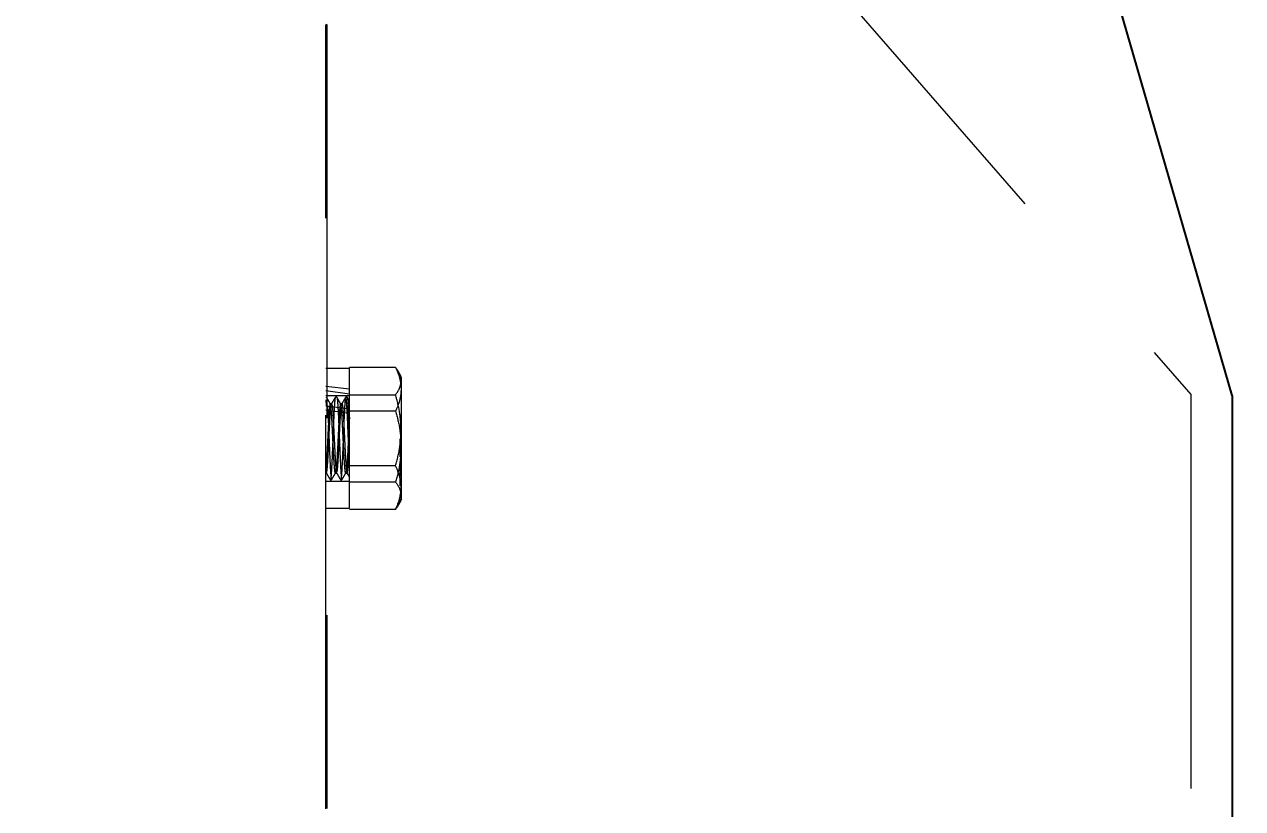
# Model space of a CAD drawing. Header units: millimetres. Extents: x 1293 to 41893, y 1011 to 26911.
# Drawn here: x 12139 to 12335.4, y 6764.5 to 6891 of the extents above; entities that cross this region are included whole.
import ezdxf

# ---------------------------------------------------------------- set-up
doc = ezdxf.new("R2010")
doc.units = ezdxf.units.MM
doc.header["$LTSCALE"] = 50
doc.linetypes.add('HIDDEN', pattern=[1.905, 1.27, -0.635])
doc.layers.add('CAPA_1', color=7, linetype='Continuous')
doc.layers.add('MAQUINAS', color=11, linetype='Continuous')
doc.styles.add('SLDTEXTSTYLE0', font='TXT', dxfattribs={"width": 0.75})
doc.dimstyles.new('SLDDIMSTYLE0', dxfattribs={"dimtxt": 100, "dimasz": 100, "dimexe": 0, "dimexo": 0.0625, "dimgap": 25, "dimtad": 2, "dimdec": 0, "dimlfac": 1.5, "dimrnd": 1e-09, "dimzin": 12, "dimdsep": 46, "dimtxsty": 'SLDTEXTSTYLE0', "dimsah": 1, "dimcen": 0.09, "dimadec": 0, "dimazin": 3, "dimtfac": 1, "dimtdec": 0, "dimtofl": 0, "dimtmove": 0, "dimatfit": 3, "dimfxl": 1, "dimfrac": 2, "dimtolj": 1, "dimtzin": 12, "dimarcsym": 0})

# ---------------------------------------------------------------- blocks, each defined once
blk = doc.blocks.new('_D_5')
at = {"layer": 'CAPA_1', "transparency": 16777216}
for p, q in [((11574.4, 7831.18), (17588.06, 7831.18)), ((17538.06, 7831.18), (17538.06, 4708.49)), ((16485.16, 4708.49), (17588.06, 4708.49))]:
    blk.add_line(p, q, dxfattribs=at)
for points in [[(17538.06, 7831.18), (17522.68, 7731.18), (17553.45, 7731.18)], [(17538.06, 4708.49), (17553.45, 4808.49), (17522.68, 4808.49)]]:
    blk.add_solid(points, dxfattribs=at)
at = {"layer": 'CAPA_1', "transparency": 16777216, "insert": (17409.15, 6122.06), "char_height": 100, "attachment_point": 1, "rotation": 90, "style": 'SLDTEXTSTYLE0'}
blk.add_mtext('4684', dxfattribs=at)
blk = doc.blocks.new('_D_15')
at = {"layer": 'CAPA_1', "transparency": 16777216}
for p, q in [((6530.12, 8742.38), (6530.12, 9415.65)), ((16745.16, 6492), (16745.16, 9415.65)), ((6530.12, 9365.65), (16745.16, 9365.65))]:
    blk.add_line(p, q, dxfattribs=at)
for points in [[(6530.12, 9365.65), (6630.12, 9350.26), (6630.12, 9381.03)], [(16745.16, 9365.65), (16645.16, 9381.03), (16645.16, 9350.26)]]:
    blk.add_solid(points, dxfattribs=at)
at = {"layer": 'CAPA_1', "transparency": 16777216, "insert": (11452.92, 9494.55), "char_height": 100, "attachment_point": 1, "style": 'SLDTEXTSTYLE0'}
blk.add_mtext('15323', dxfattribs=at)

msp = doc.modelspace()

# ---------------------------------------------------------------- linework, layer by layer
at = {"layer": 'MAQUINAS', "linetype": 'Continuous', "lineweight": 25}
for q in [(12267.3720553, 7060.1262403), (12333.72684, 6718.8595736)]:
    msp.add_line((12333.72684, 6831.1769069), q, dxfattribs=at)
at = {"layer": 'MAQUINAS', "linetype": 'HIDDEN', "lineweight": 18}
for p, q in [((12258.5935066, 6909.9712628), (12327.0601733, 6831.3045961)), ((12187.72684, 6890.9814324), (12187.5502008, 6890.933961)), ((12187.5502008, 6764.5102403), (12187.5502008, 6890.933961)), ((12187.72684, 6890.9814324), (12187.72684, 6764.5712628)), ((12191.3768675, 6835.5005692), (12187.5502008, 6835.5005692)), ((12191.3768675, 6835.320718), (12191.3768675, 6835.6898038)), ((12198.8170368, 6835.6898038), (12191.3768675, 6835.6898038)), ((12199.7102008, 6834.2439025), (12199.2255042, 6835.0834217)), ((12191.3768675, 6832.1604924), (12187.5502008, 6832.6257746)), ((12187.5502008, 6831.9575109), (12191.3768675, 6831.4510831)), ((12191.3768675, 6831.1305692), (12187.5502008, 6831.1305692)), ((12187.5502008, 6830.4648127), (12187.6268675, 6829.5267132)), ((12187.6791278, 6830.858518), (12187.6613856, 6830.8511876)), ((12187.6791278, 6830.858518), (12187.6613856, 6830.8511876)), ((12187.6791278, 6830.858518), (12187.6613856, 6830.8511876)), ((12189.3278627, 6830.9105692), (12189.1195294, 6830.9105692)), ((12189.1372841, 6830.8956209), (12189.1195294, 6830.8817251)), ((12190.9945294, 6830.9105692), (12190.7861961, 6830.9105692)), ((12191.3768675, 6831.2872728), (12198.8170368, 6831.2872728)), ((12327.0601733, 6831.3045961), (12327.0601733, 6690.6591686)), ((12187.5502008, 6829.4940757), (12191.3768675, 6829.0326409)), ((12187.5502008, 6828.825812), (12191.3768675, 6828.2968136)), ((12188.4944161, 6829.8280374), (12188.2860828, 6829.8280374)), ((12190.1612664, 6829.8280374), (12189.9527495, 6829.8280374)), ((12190.1392915, 6829.786295), (12190.1612664, 6829.7882227)), ((12190.1392915, 6829.7862949), (12190.1612664, 6829.7882227)), ((12190.1392915, 6829.7862948), (12190.1612664, 6829.7882226)), ((12190.1392915, 6829.7862948), (12190.1612664, 6829.7882226)), ((12190.1392915, 6829.7862946), (12190.1612664, 6829.7882224)), ((12190.1392915, 6829.7862946), (12190.1612664, 6829.7882223)), ((12191.3768675, 6828.0466468), (12191.3768675, 6829.0155192)), ((12198.8170368, 6828.6464334), (12191.3768675, 6828.6464334)), ((12199.5435341, 6823.3819099), (12199.5435341, 6823.3292305)), ((12199.7102008, 6823.1035406), (12199.5435341, 6823.1035406)), ((12199.5435341, 6821.2664357), (12199.7102008, 6821.2664357)), ((12199.7102008, 6821.0954566), (12199.5435341, 6821.0954566)), ((12199.7102008, 6820.6727196), (12199.5435341, 6820.6727196)), ((12187.6404207, 6818.6818734), (12187.6610456, 6818.6813832)), ((12187.6404207, 6818.6818734), (12187.6610456, 6818.6813832)), ((12187.6404207, 6818.6818734), (12187.6610456, 6818.6813832)), ((12187.6404207, 6818.6818734), (12187.6610456, 6818.6813832)), ((12187.6404207, 6818.6818734), (12187.6610456, 6818.6813832)), ((12187.6404207, 6818.6818734), (12187.6610456, 6818.6813832)), ((12187.6404207, 6818.6818734), (12187.6610456, 6818.6813832)), ((12187.6404207, 6818.681873), (12187.6610456, 6818.6813831)), ((12189.1194161, 6818.6597676), (12189.3277495, 6818.6597676)), ((12190.7860828, 6818.6597676), (12190.9946092, 6818.6597676)), ((12198.8170368, 6819.8413716), (12191.3768675, 6819.8413716)), ((12199.5435341, 6818.1878597), (12199.7102008, 6818.1878597)), ((12187.5502008, 6817.3572358), (12191.3768675, 6817.3572358)), ((12188.2861961, 6817.5772358), (12188.4945294, 6817.5772358)), ((12189.9528627, 6817.5772358), (12190.1611961, 6817.5772358)), ((12191.3768675, 6816.9698313), (12191.3768675, 6817.8003188)), ((12198.8170368, 6817.2005322), (12191.3768675, 6817.2005322)), ((12199.5435341, 6816.6199427), (12199.5435341, 6817.9605122)), ((12199.2255042, 6813.4043833), (12199.7102008, 6814.2439025)), ((12187.5502008, 6812.9872358), (12191.3768675, 6812.9872358)), ((12198.8170368, 6812.7980012), (12191.3768675, 6812.7980012))]:
    msp.add_line(p, q, dxfattribs=at)
for points in [[(12191.3768675, 6829.0155192), (12191.3768675, 6829.8004643), (12191.3768675, 6831.3703543), (12191.3768675, 6833.2381216), (12191.3768675, 6834.6607299), (12191.3768675, 6835.1007219), (12191.3768675, 6835.320718)], [(12199.7102008, 6832.1681186), (12199.7102008, 6831.5831763), (12199.7102008, 6830.4132918), (12199.7102008, 6828.0949894), (12199.7102008, 6825.5463873), (12199.7102008, 6823.7977843), (12199.7102008, 6822.9234828)], [(12188.2518675, 6829.7813724), (12188.2171452, 6829.6103783), (12188.1477008, 6829.2683903), (12188.0782564, 6828.1895156), (12188.0435341, 6827.6500783)], [(12189.9185341, 6829.7813724), (12189.8838119, 6829.6103783), (12189.8143675, 6829.2683903), (12189.744923, 6828.1895156), (12189.7102008, 6827.6500783)], [(12191.3768675, 6820.1774107), (12191.3595064, 6820.5383024), (12191.3247841, 6821.2600857), (12191.2727008, 6822.4992815), (12191.2206175, 6823.7943771), (12191.1685341, 6825.1094736), (12191.1164508, 6826.3915478), (12191.0643675, 6827.5873993), (12191.0122841, 6828.6692804), (12190.9775619, 6829.2409023), (12190.9602008, 6829.5267132)], [(12191.3768675, 6817.8003188), (12191.3768675, 6818.5697947), (12191.3768675, 6820.1087466), (12191.3768675, 6822.7451872), (12191.3768675, 6825.4558051), (12191.3768675, 6827.1830329), (12191.3768675, 6828.0466468)], [(12188.0435341, 6827.6500783), (12188.0229786, 6827.2895381), (12187.9818675, 6826.5684578), (12187.9202008, 6825.3128308), (12187.8585341, 6824.0127826), (12187.7968675, 6822.7220233), (12187.7352008, 6821.5125795), (12187.6735341, 6820.4551065), (12187.6118675, 6819.5812724), (12187.5707564, 6819.2158523), (12187.5502008, 6819.0331422)], [(12189.7102008, 6827.6500783), (12189.6754786, 6827.0199527), (12189.6060341, 6825.7597016), (12189.5018675, 6823.4956867), (12189.3977008, 6821.3985076), (12189.2935341, 6819.6656784), (12189.2240897, 6819.1233985), (12189.1893675, 6818.8522585)], [(12189.3977008, 6818.8522585), (12189.432423, 6819.1233985), (12189.5018675, 6819.6656784), (12189.6060341, 6821.3985076), (12189.7102008, 6823.4956867), (12189.8143675, 6825.7597016), (12189.8838119, 6827.0199527), (12189.9185341, 6827.6500783)], [(12199.7102008, 6822.9234828), (12199.7102008, 6822.0666084), (12199.7102008, 6820.3528596), (12199.7102008, 6818.0827576), (12199.7102008, 6816.1810995), (12199.7102008, 6815.393211), (12199.7102008, 6814.9992667)]]:
    msp.add_open_spline(points, degree=3, dxfattribs=at)
for points, knots in [([(12198.8170368, 6835.6898038), (12199.0836088, 6835.0742569), (12199.5839589, 6833.9188882), (12199.6699999, 6832.7256392), (12199.7102008, 6832.1681186)], [0, 0, 0, 0, 0.5327709195, 1, 1, 1, 1]), ([(12199.7102008, 6833.4885383), (12199.6699999, 6833.8370223), (12199.5839589, 6834.5828748), (12199.0836088, 6835.3050499), (12198.8170368, 6835.6898038)], [0, 0, 0, 0, 0.4672290805, 1, 1, 1, 1]), ([(12199.7102008, 6834.1583629), (12199.7102008, 6834.1736952), (12199.7102008, 6834.219337), (12199.7102008, 6833.5872275), (12199.7102008, 6832.6411549), (12199.7102008, 6832.1681186)], [0, 0, 0, 0, 0.2018698921, 0.6009349461, 1, 1, 1, 1]), ([(12198.8170368, 6831.2872728), (12199.0836088, 6831.6720267), (12199.5839589, 6832.3942018), (12199.6699999, 6833.1400543), (12199.7102008, 6833.4885383)], [0, 0, 0, 0, 0.5327709195, 1, 1, 1, 1]), ([(12199.7102008, 6832.1681186), (12199.6699999, 6831.610598), (12199.5839589, 6830.417349), (12199.0836088, 6829.2619803), (12198.8170368, 6828.6464334)], [0, 0, 0, 0, 0.4672290805, 1, 1, 1, 1]), ([(12188.3072916, 6829.8107327), (12188.2025605, 6829.9915448), (12187.9930644, 6830.3532275), (12187.7836695, 6830.7149863), (12187.6789551, 6830.895895)], [0, 0, 0, 0, 0.499918882, 1, 1, 1, 1]), ([(12189.0852008, 6830.8548577), (12189.0678397, 6830.7739628), (12189.0331175, 6830.612173), (12188.9810341, 6830.0566854), (12188.9289508, 6829.2960562), (12188.8768675, 6828.3363879), (12188.8247841, 6827.2207578), (12188.7727008, 6825.9903759), (12188.7206175, 6824.6929797), (12188.6685341, 6823.378272), (12188.6164508, 6822.0969428), (12188.5643675, 6820.897723), (12188.5122841, 6819.8285702), (12188.4602008, 6818.9235923), (12188.4081175, 6818.2436112), (12188.3692486, 6817.8510286), (12188.3477408, 6817.7711286), (12188.3435941, 6817.755724)], [0, 0, 0, 0, 0.0702303952, 0.1404607904, 0.2106911857, 0.2809215809, 0.3511519761, 0.4213823713, 0.4916127666, 0.5618431618, 0.632073557, 0.7023039522, 0.7725343475, 0.8427647427, 0.9129951379, 0.9832255331, 1, 1, 1, 1]), ([(12189.102057, 6830.8967392), (12188.9972951, 6830.7157532), (12188.7878119, 6830.3538513), (12188.5782086, 6829.991981), (12188.4734273, 6829.811081)], [0, 0, 0, 0, 0.5000970196, 1, 1, 1, 1]), ([(12189.102057, 6830.8967392), (12188.9972952, 6830.7157535), (12188.7878124, 6830.3538521), (12188.5782094, 6829.9919824), (12188.4734283, 6829.8110827)], [0, 0, 0, 0, 0.5000970194, 1, 1, 1, 1]), ([(12189.3471654, 6830.889235), (12189.3640106, 6830.8358971), (12189.3982168, 6830.7275873), (12189.4497841, 6830.2630709), (12189.4845064, 6829.7721658), (12189.5018675, 6829.5267132)], [0, 0, 0, 0, 0.3266625654, 0.6633312827, 1, 1, 1, 1]), ([(12189.9757866, 6829.8076217), (12189.8710374, 6829.988448), (12189.6615027, 6830.3501631), (12189.4520759, 6830.7119886), (12189.3473443, 6830.8929327)], [0, 0, 0, 0, 0.4999135813, 1, 1, 1, 1]), ([(12190.7518675, 6830.8548577), (12190.7345064, 6830.7739628), (12190.6997841, 6830.612173), (12190.6477008, 6830.0566854), (12190.5956175, 6829.2960562), (12190.5435341, 6828.3363879), (12190.4914508, 6827.2207578), (12190.4393675, 6825.9903759), (12190.3872841, 6824.6929798), (12190.3352008, 6823.3782714), (12190.2831175, 6822.0969454), (12190.2310341, 6820.8977133), (12190.1789508, 6819.8286064), (12190.1268675, 6818.923457), (12190.0747841, 6818.244116), (12190.0363107, 6817.8537636), (12190.0151984, 6817.7746716), (12190.0114473, 6817.7606188)], [0, 0, 0, 0, 0.0703429407, 0.1406858814, 0.211028822, 0.2813717627, 0.3517147034, 0.4220576441, 0.4924005847, 0.5627435254, 0.6330864661, 0.7034294068, 0.7737723474, 0.8441152881, 0.9144582288, 0.9848011695, 1, 1, 1, 1]), ([(12190.7677109, 6830.895073), (12190.6629277, 6830.7140408), (12190.453405, 6830.3520521), (12190.2437532, 6829.9901079), (12190.1389491, 6829.8091735)], [0, 0, 0, 0, 0.5001043561, 1, 1, 1, 1]), ([(12190.9602008, 6829.5267132), (12190.9428397, 6829.7741197), (12190.9081175, 6830.2689327), (12190.8560341, 6830.7087881), (12190.8153937, 6830.9207949), (12190.7921143, 6830.8896444), (12190.7861961, 6830.8817251)], [0, 0, 0, 0, 0.2993213643, 0.5986427286, 0.8979640929, 1, 1, 1, 1]), ([(12191.01427, 6830.8874285), (12191.0309692, 6830.8344867), (12191.0650294, 6830.7265043), (12191.1164508, 6830.263012), (12191.151173, 6829.7721462), (12191.1685341, 6829.5267132)], [0, 0, 0, 0, 0.3247511459, 0.662375573, 1, 1, 1, 1]), ([(12191.4006736, 6830.225006), (12191.3767108, 6830.2663755), (12191.2479242, 6830.4887133), (12191.1192131, 6830.7111136), (12191.0144507, 6830.8921328)], [0, 0, 0, 0, 0.1860660859, 1, 1, 1, 1]), ([(12199.7102008, 6825.5643222), (12199.6699999, 6826.4703268), (12199.5839589, 6828.4094283), (12199.0836088, 6830.2869721), (12198.8170368, 6831.2872728)], [0, 0, 0, 0, 0.4672290805, 1, 1, 1, 1]), ([(12187.8352008, 6829.5267132), (12187.8525619, 6829.2409031), (12187.8872841, 6828.6692828), (12187.9393675, 6827.5873896), (12187.9914508, 6826.3915841), (12188.0435341, 6825.1093379), (12188.0956175, 6823.7948837), (12188.1477008, 6822.4973907), (12188.1997841, 6821.2671423), (12188.2518675, 6820.1510749), (12188.3039508, 6819.1930226), (12188.3560341, 6818.4263667), (12188.4081175, 6817.8933697), (12188.4542826, 6817.6038633), (12188.4830865, 6817.6054497), (12188.4945294, 6817.6060799)], [0, 0, 0, 0, 0.0789945, 0.1579890001, 0.2369835001, 0.3159780001, 0.3949725001, 0.4739670002, 0.5529615002, 0.6319560002, 0.7109505002, 0.7899450003, 0.8689395003, 0.9479340003, 1, 1, 1, 1]), ([(12188.2518675, 6827.6500783), (12188.2865897, 6828.1621819), (12188.3560341, 6829.186389), (12188.4299669, 6829.8414846), (12188.4691775, 6829.7706325), (12188.4736659, 6829.7625222)], [0, 0, 0, 0, 0.4696456633, 0.9392913265, 1, 1, 1, 1]), ([(12189.1194161, 6818.7543317), (12189.108011, 6818.7281523), (12189.0618837, 6818.6222716), (12188.9810341, 6819.3151265), (12188.8768675, 6820.738861), (12188.7727008, 6822.75579), (12188.6685341, 6824.9802379), (12188.5643675, 6827.1091327), (12188.4602008, 6828.7546655), (12188.3744349, 6829.6857869), (12188.3233912, 6829.6996579), (12188.3070697, 6829.7040932)], [0, 0, 0, 0, 0.0421191355, 0.1703484968, 0.2985778581, 0.4268072193, 0.5550365806, 0.6832659419, 0.8114953032, 0.9397246644, 1, 1, 1, 1]), ([(12188.4944161, 6829.7334733), (12188.5177332, 6829.7334876), (12188.5757726, 6829.7335232), (12188.6685341, 6828.7634435), (12188.7727008, 6827.1067807), (12188.8768675, 6824.9808681), (12188.9810341, 6822.7556211), (12189.0852008, 6820.7389063), (12189.1893675, 6819.3151139), (12189.270217, 6818.6222724), (12189.3163444, 6818.7281525), (12189.3277495, 6818.7543317)], [0, 0, 0, 0, 0.08394160366, 0.20894160366, 0.33394160366, 0.45894160366, 0.58394160366, 0.70894160366, 0.83394160366, 0.95894160366, 1, 1, 1, 1]), ([(12189.5018675, 6829.5267132), (12189.5192286, 6829.2409031), (12189.5539508, 6828.6692828), (12189.6060341, 6827.5873896), (12189.6581175, 6826.3915841), (12189.7102008, 6825.1093379), (12189.7622841, 6823.7948837), (12189.8143675, 6822.4973907), (12189.8664508, 6821.2671423), (12189.9185341, 6820.1510749), (12189.9706175, 6819.1930226), (12190.0227008, 6818.4263667), (12190.0747841, 6817.8933697), (12190.1209492, 6817.6038633), (12190.1497532, 6817.6054497), (12190.1611961, 6817.6060799)], [0, 0, 0, 0, 0.0789945, 0.1579890001, 0.2369835001, 0.3159780001, 0.3949725001, 0.4739670002, 0.5529615002, 0.6319560002, 0.7109505002, 0.7899450003, 0.8689395003, 0.9479340003, 1, 1, 1, 1]), ([(12189.9185341, 6827.6500783), (12189.9304775, 6827.8463198), (12189.9603165, 6828.3366059), (12189.9967746, 6828.8039684), (12190.0273943, 6829.133418), (12190.0478311, 6829.3299185), (12190.0726794, 6829.5290591), (12190.0906841, 6829.6366715), (12190.1004197, 6829.6836298), (12190.1004353, 6829.6837051), (12190.1004586, 6829.6838171), (12190.1005007, 6829.6840198), (12190.1005778, 6829.6843907), (12190.1007217, 6829.685081), (12190.1009984, 6829.6864027), (12190.1015557, 6829.6890433), (12190.1027522, 6829.6946243), (12190.105532, 6829.7072657), (12190.1141114, 6829.7424237), (12190.1256815, 6829.7934821), (12190.1355715, 6829.7882592), (12190.1392915, 6829.7862948)], [0, 0, 0, 0, 0.164991128, 0.4122107457, 0.4844364909, 0.5772835897, 0.6907452293, 0.8248130751, 0.8248802049, 0.8249332115, 0.8250284389, 0.8252003142, 0.8255130583, 0.8260901014, 0.8271797556, 0.8293144061, 0.8337284476, 0.8435308191, 0.8671577375, 0.9500340425, 1, 1, 1, 1]), ([(12190.7860828, 6818.7543317), (12190.7746777, 6818.7281523), (12190.7285504, 6818.6222715), (12190.6477008, 6819.3151277), (12190.5435341, 6820.7388564), (12190.4393675, 6822.755807), (12190.3352008, 6824.9801744), (12190.2310341, 6827.1093696), (12190.1268675, 6828.7537815), (12190.0417057, 6829.6817632), (12189.9912662, 6829.6968534), (12189.975549, 6829.7015557)], [0, 0, 0, 0, 0.0422133277, 0.1707294517, 0.2992455758, 0.4277616999, 0.556277824, 0.684793948, 0.8133100721, 0.9418261962, 1, 1, 1, 1]), ([(12190.1612664, 6829.7882225), (12190.1715775, 6829.7993454), (12190.1867731, 6829.8157373), (12190.2077069, 6829.7458971), (12190.2259675, 6829.6695524), (12190.2466424, 6829.5464112), (12190.2655106, 6829.4025031), (12190.2772498, 6829.2977086), (12190.2894038, 6829.1856272), (12190.3055088, 6829.0261912), (12190.328522, 6828.7602449), (12190.3515221, 6828.4610247), (12190.3732835, 6828.1481862), (12190.396038, 6827.7912439), (12190.4215846, 6827.3561076), (12190.4447658, 6826.9310668), (12190.4597284, 6826.6441726), (12190.4718816, 6826.4125974), (12190.4879397, 6826.1049185), (12190.5108455, 6825.6458591), (12190.5336866, 6825.1764301), (12190.557672, 6824.6727254), (12190.5813779, 6824.1697553), (12190.6033531, 6823.7048336), (12190.6222974, 6823.3070108), (12190.6360605, 6823.0217641), (12190.644275, 6822.8530349), (12190.6547053, 6822.6420262), (12190.6704038, 6822.3321719), (12190.6920851, 6821.9134149), (12190.7113064, 6821.5543787), (12190.7280256, 6821.2520136), (12190.7523647, 6820.8250823), (12190.7853529, 6820.2820083), (12190.8271446, 6819.7148911), (12190.8644405, 6819.3090614), (12190.8966593, 6819.0294427), (12190.9252414, 6818.8367589), (12190.9533815, 6818.7173293), (12190.9769338, 6818.6601636), (12190.9902034, 6818.6666124), (12190.9946092, 6818.6687535)], [0, 0, 0, 0, 0.0366451707, 0.0540048593, 0.0751349056, 0.1029923358, 0.1297180702, 0.1439844037, 0.1459700109, 0.1733030806, 0.2006359791, 0.2279687068, 0.2553012642, 0.2782995661, 0.3100466493, 0.3484300139, 0.3626703266, 0.3646435007, 0.3919866661, 0.4193294839, 0.4466719561, 0.4740140846, 0.5060815155, 0.5326155045, 0.5536140492, 0.5747274945, 0.5823861508, 0.5833811662, 0.6120887529, 0.6379112085, 0.6608480043, 0.6808986708, 0.6980627983, 0.7490236493, 0.8020082172, 0.8470693505, 0.8811331545, 0.9174405052, 0.9522881449, 0.9841586215, 1, 1, 1, 1]), ([(12191.3768675, 6825.1168575), (12191.3594578, 6825.5452675), (12191.3246385, 6826.40209), (12191.2851273, 6827.2980306), (12191.2589771, 6827.8551688), (12191.2461315, 6828.1253378), (12191.2333866, 6828.3861672), (12191.2235256, 6828.5876177), (12191.2140436, 6828.7668449), (12191.1965732, 6829.0834919), (12191.1807888, 6829.3330003), (12191.1685341, 6829.5267132)], [0, 0, 0, 0, 0.2499521683, 0.4999058112, 0.5624707111, 0.6250342165, 0.6875963471, 0.7501571225, 0.7756704072, 0.8258353254, 1, 1, 1, 1]), ([(12198.8170368, 6828.6464334), (12199.0836088, 6827.6461327), (12199.5839589, 6825.7685889), (12199.6699999, 6823.8294874), (12199.7102008, 6822.9234828)], [0, 0, 0, 0, 0.5327709195, 1, 1, 1, 1]), ([(12187.684366, 6818.680829), (12187.6992552, 6818.722138), (12187.7209453, 6818.7823157), (12187.7473502, 6818.9472705), (12187.7694725, 6819.113598), (12187.7937013, 6819.3341947), (12187.8231146, 6819.6593728), (12187.8505731, 6820.0117563), (12187.8770605, 6820.3952174), (12187.904355, 6820.8334152), (12187.9322351, 6821.3282351), (12187.9614082, 6821.8806038), (12188.010498, 6822.8022526), (12188.054523, 6823.7532009), (12188.0965447, 6824.6461345), (12188.1233455, 6825.2114652), (12188.1617039, 6825.990362), (12188.2078732, 6826.8772948), (12188.2387925, 6827.4204085), (12188.2518675, 6827.6500783)], [0, 0, 0, 0, 0.0782454625, 0.113985754, 0.1407569251, 0.1975201896, 0.2413406426, 0.295438598, 0.3415043888, 0.3798918512, 0.4408791545, 0.4924256341, 0.5365676808, 0.6906798335, 0.7293432093, 0.7611223594, 0.833523664, 0.9296011613, 1, 1, 1, 1]), ([(12191.3768675, 6827.6500783), (12191.3421452, 6827.0195475), (12191.2727008, 6825.7584859), (12191.1685341, 6823.5005495), (12191.0643675, 6821.3802719), (12190.9602008, 6819.7337584), (12190.8752113, 6818.8072365), (12190.8249441, 6818.7917591), (12190.809399, 6818.7869727)], [0, 0, 0, 0, 0.1835638098, 0.3671276196, 0.5506914294, 0.7342552393, 0.9178190491, 1, 1, 1, 1]), ([(12198.8170368, 6819.8413716), (12199.0836088, 6820.8416723), (12199.5839589, 6822.7192161), (12199.6699999, 6824.6583176), (12199.7102008, 6825.5643222)], [0, 0, 0, 0, 0.5327709195, 1, 1, 1, 1]), ([(12199.5435341, 6823.5863268), (12199.5435341, 6823.7062958), (12199.5435341, 6823.9458259), (12199.5435341, 6824.1592563), (12199.5435341, 6824.1677283), (12199.5435341, 6824.1700992)], [0, 0, 0, 0, 0.4194879747, 0.8375501543, 1, 1, 1, 1]), ([(12191.0118372, 6818.6714448), (12191.0421663, 6818.7766779), (12191.1028246, 6818.9871447), (12191.1940146, 6820.0938498), (12191.2853398, 6821.6333211), (12191.3463582, 6822.886238), (12191.3768675, 6823.5126977)], [0, 0, 0, 0, 0.2499985247, 0.4999980318, 0.749998523, 1, 1, 1, 1]), ([(12199.7102008, 6822.9234828), (12199.6699999, 6822.0174782), (12199.5839589, 6820.0783767), (12199.0836088, 6818.2008329), (12198.8170368, 6817.2005322)], [0, 0, 0, 0, 0.4672290805, 1, 1, 1, 1]), ([(12199.5435341, 6821.6763927), (12199.5435341, 6821.7553281), (12199.5435341, 6821.9131751), (12199.5435341, 6822.1920575), (12199.5435341, 6822.4771385), (12199.5435341, 6822.8435918), (12199.5435341, 6823.2319178), (12199.5435341, 6823.4679878), (12199.5435341, 6823.5863268)], [0, 0, 0, 0, 0.1250635897, 0.2500895576, 0.3751100052, 0.5001693996, 0.7494409524, 1, 1, 1, 1]), ([(12199.7102008, 6823.1568228), (12199.7102008, 6823.1756063), (12199.7102008, 6823.3517972), (12199.7102008, 6823.4756647), (12199.7102008, 6823.5863268)], [0, 0, 0, 0, 0.1066085098, 1, 1, 1, 1]), ([(12199.5435341, 6821.2718552), (12199.5435341, 6821.2704338), (12199.5435341, 6821.2651927), (12199.5435341, 6821.3030095), (12199.5435341, 6821.4094179), (12199.5435341, 6821.5693927), (12199.5435341, 6821.6763927)], [0, 0, 0, 0, 0.0864766933, 0.3188770971, 0.5444272297, 1, 1, 1, 1]), ([(12199.5435341, 6818.5833804), (12199.5435341, 6818.6640423), (12199.5435341, 6818.8252998), (12199.5435341, 6819.1119458), (12199.5435341, 6819.4066448), (12199.5435341, 6819.9383729), (12199.5435341, 6820.2570741), (12199.5435341, 6820.5117516)], [0, 0, 0, 0, 0.125373348, 0.2506437386, 0.375697515, 0.5011131747, 1, 1, 1, 1]), ([(12187.640338, 6818.6763305), (12187.745101, 6818.4954596), (12187.9546653, 6818.1336515), (12188.1641163, 6817.771804), (12188.268861, 6817.5908471)], [0, 0, 0, 0, 0.4999085469, 1, 1, 1, 1]), ([(12188.5132143, 6817.5934683), (12188.6179228, 6817.77437), (12188.8273066, 6818.136116), (12189.0367895, 6818.4977601), (12189.1415143, 6818.6785534)], [0, 0, 0, 0, 0.500079408, 1, 1, 1, 1]), ([(12189.3062405, 6818.677578), (12189.411036, 6818.4966559), (12189.6206698, 6818.1347381), (12189.8301778, 6817.7727862), (12189.9349531, 6817.5917734)], [0, 0, 0, 0, 0.4998984601, 1, 1, 1, 1]), ([(12189.3062415, 6818.6775763), (12189.4110369, 6818.4966544), (12189.6206703, 6818.1347372), (12189.830178, 6817.7727859), (12189.9349531, 6817.5917734)], [0, 0, 0, 0, 0.4998984604, 1, 1, 1, 1]), ([(12190.1810734, 6817.5955914), (12190.2858253, 6817.7765738), (12190.4952902, 6818.1384713), (12190.7048709, 6818.5002586), (12190.8096418, 6818.6811186)], [0, 0, 0, 0, 0.5000928651, 1, 1, 1, 1]), ([(12190.971646, 6818.6797362), (12191.0764598, 6818.4988031), (12191.20475, 6818.2773441), (12191.3329605, 6818.0558481), (12191.3564224, 6818.0153155)], [0, 0, 0, 0, 0.817004991, 1, 1, 1, 1]), ([(12190.971647, 6818.6797344), (12191.0764606, 6818.4988016), (12191.2047506, 6818.277343), (12191.3329608, 6818.0558476), (12191.3564226, 6818.0153151)], [0, 0, 0, 0, 0.8170053234, 1, 1, 1, 1]), ([(12199.7102008, 6816.3196864), (12199.6699999, 6816.877207), (12199.5839589, 6818.070456), (12199.0836088, 6819.2258247), (12198.8170368, 6819.8413716)], [0, 0, 0, 0, 0.4672290805, 1, 1, 1, 1]), ([(12199.5435341, 6818.1938456), (12199.5435341, 6818.1911927), (12199.5435341, 6818.1760975), (12199.5435341, 6818.2258919), (12199.5435341, 6818.3622658), (12199.5435341, 6818.5096268), (12199.5435341, 6818.5833804)], [0, 0, 0, 0, 0.0641504619, 0.3650258321, 0.6821980208, 1, 1, 1, 1]), ([(12191.3768675, 6813.0608709), (12191.3768675, 6813.0569631), (12191.3768675, 6813.0469527), (12191.3768675, 6813.759614), (12191.3768675, 6815.0368162), (12191.3768675, 6816.3254929), (12191.3768675, 6816.9698313)], [0, 0, 0, 0, 0.1758986614, 0.4505991076, 0.7252995538, 1, 1, 1, 1]), ([(12198.8170368, 6817.2005322), (12199.0836088, 6816.8157783), (12199.5839589, 6816.0936032), (12199.6699999, 6815.3477507), (12199.7102008, 6814.9992667)], [0, 0, 0, 0, 0.5327709195, 1, 1, 1, 1]), ([(12198.8170368, 6812.7980012), (12199.0836088, 6813.4135481), (12199.5839589, 6814.5689168), (12199.6699999, 6815.7621658), (12199.7102008, 6816.3196864)], [0, 0, 0, 0, 0.5327709195, 1, 1, 1, 1]), ([(12199.7102008, 6814.9992667), (12199.6699999, 6814.6507827), (12199.5839589, 6813.9049302), (12199.0836088, 6813.1827551), (12198.8170368, 6812.7980012)], [0, 0, 0, 0, 0.4672290805, 1, 1, 1, 1]), ([(12199.7102008, 6814.9992667), (12199.7102008, 6814.6999524), (12199.7102008, 6814.2527341), (12199.7102008, 6814.3103781), (12199.7102008, 6814.3294421)], [0, 0, 0, 0, 0.6692800281, 1, 1, 1, 1])]:
    msp.add_open_spline(points, degree=3, knots=knots, dxfattribs=at)

# ---------------------------------------------------------------- dimensions: what is measured, and where the dimension line sits
at = {"layer": 'CAPA_1'}
dim = msp.add_linear_dim(base=(16745.1618891, 9365.6463094), p1=(6530.1246702, 8678.8772747), p2=(16745.1618891, 6428.5014528), dimstyle='SLDDIMSTYLE0', dxfattribs=at)
dim.commit()
dim.dimension.update_dxf_attribs({"geometry": '_D_15', "text_midpoint": (11637.6432797, 9365.6463094), "dimtype": 160})
dim = msp.add_linear_dim(base=(17538.0605071, 4708.4929069), p1=(11510.8968592, 7831.1769069), p2=(16421.6646746, 4708.4929069), angle=90, dimstyle='SLDDIMSTYLE0', dxfattribs=at)
dim.commit()
dim.dimension.update_dxf_attribs({"geometry": '_D_5', "text_midpoint": (17538.0605071, 6269.8349069), "dimtype": 160})

doc.saveas('drawing.dxf')
